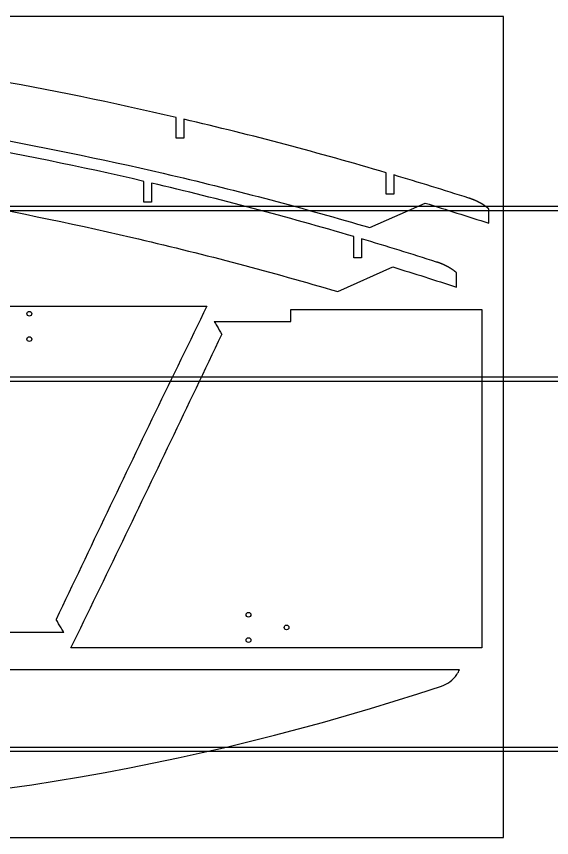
# Model space of a CAD drawing. Header units: inches. Extents: x -1514 to 1282, y -2074 to 286.
# Drawn here: x -1107.01 to -1078.98, y -1612.21 to -1569.21 of the extents above; entities that cross this region are included whole.
import ezdxf

# ---------------------------------------------------------------- set-up
doc = ezdxf.new("R2010")
doc.units = ezdxf.units.IN
doc.header["$LTSCALE"] = 0.1
doc.header["$MEASUREMENT"] = 0
doc.layers.add('pic', color=1, linetype='Continuous')

msp = doc.modelspace()

# ---------------------------------------------------------------- linework, layer by layer
at = {"color": 7, "linetype": 'Continuous', "lineweight": 25}
msp.add_line((-1083.79924, -1603.41523), (-1125.84456, -1603.41523), dxfattribs=at)
for points in [[(-1109.16817, -1575.40292, -0.01309234), (-1099.32206, -1577.4177), (-1098.92822, -1577.50953, -0.01406287), (-1088.49134, -1580.26647), (-1085.60481, -1578.98031, -0.00448816), (-1082.26766, -1580.03549), (-1082.26766, -1579.28097), (-1082.27464, -1579.27493), (-1082.28165, -1579.26892), (-1082.28869, -1579.26294), (-1082.29575, -1579.25698), (-1082.30284, -1579.25106), (-1082.30995, -1579.24516), (-1082.31709, -1579.23929), (-1082.32426, -1579.23345), (-1082.33144, -1579.22764), (-1082.33866, -1579.22185), (-1082.34589, -1579.2161), (-1082.35315, -1579.21037), (-1082.36044, -1579.20467), (-1082.36774, -1579.199), (-1082.37508, -1579.19335), (-1082.38243, -1579.18774), (-1082.38981, -1579.18215), (-1082.39721, -1579.17659), (-1082.40463, -1579.17105), (-1082.41208, -1579.16555), (-1082.41954, -1579.16007), (-1082.42703, -1579.15462), (-1082.43454, -1579.1492), (-1082.44207, -1579.1438), (-1082.44963, -1579.13843), (-1082.4572, -1579.13309), (-1082.4648, -1579.12778), (-1082.47241, -1579.12249), (-1082.48005, -1579.11723), (-1082.4877, -1579.112), (-1082.49538, -1579.1068), (-1082.50308, -1579.10162), (-1082.51079, -1579.09647), (-1082.51852, -1579.09134), (-1082.52628, -1579.08625), (-1082.53405, -1579.08117), (-1082.54184, -1579.07613), (-1082.54965, -1579.07111), (-1082.55748, -1579.06612), (-1082.56532, -1579.06116), (-1082.57318, -1579.05622), (-1082.58106, -1579.05131), (-1082.58896, -1579.04643), (-1082.59688, -1579.04157), (-1082.60481, -1579.03673), (-1082.61276, -1579.03193), (-1082.62072, -1579.02715), (-1082.6287, -1579.0224), (-1082.6367, -1579.01767), (-1082.64471, -1579.01297), (-1082.65274, -1579.00829), (-1082.66078, -1579.00364), (-1082.66884, -1578.99902), (-1082.67691, -1578.99442), (-1082.685, -1578.98985), (-1082.6931, -1578.9853), (-1082.70122, -1578.98078), (-1082.70935, -1578.97628), (-1082.71749, -1578.97181), (-1082.72565, -1578.96737), (-1082.73382, -1578.96295), (-1082.74201, -1578.95855), (-1082.7502, -1578.95419), (-1082.75841, -1578.94984), (-1082.76664, -1578.94552), (-1082.77487, -1578.94123), (-1082.78312, -1578.93696), (-1082.79138, -1578.93272), (-1082.79965, -1578.9285), (-1082.80793, -1578.92431), (-1082.81622, -1578.92014), (-1082.82452, -1578.91599), (-1082.83284, -1578.91188), (-1082.84116, -1578.90778), (-1082.8495, -1578.90371), (-1082.85784, -1578.89967), (-1082.8662, -1578.89565), (-1082.87456, -1578.89165), (-1082.88294, -1578.88768), (-1082.89132, -1578.88373), (-1082.89971, -1578.87981), (-1082.90812, -1578.87591), (-1082.91653, -1578.87203), (-1082.92494, -1578.86818), (-1082.93337, -1578.86436), (-1082.9418, -1578.86055), (-1082.95025, -1578.85677), (-1082.9587, -1578.85302), (-1082.96715, -1578.84929), (-1082.97562, -1578.84558), (-1082.98409, -1578.8419), (-1082.98832, -1578.84007), (-1082.9926, -1578.83822), (-1083.00116, -1578.83455), (-1083.00974, -1578.83091), (-1083.01832, -1578.82729), (-1083.02692, -1578.82369), (-1083.03552, -1578.82011), (-1083.04413, -1578.81656), (-1083.05276, -1578.81303), (-1083.06139, -1578.80953), (-1083.07004, -1578.80604), (-1083.07869, -1578.80258), (-1083.08735, -1578.79915), (-1083.09603, -1578.79574), (-1083.10471, -1578.79235), (-1083.1134, -1578.78898), (-1083.1221, -1578.78564), (-1083.13081, -1578.78232), (-1083.13953, -1578.77903), (-1083.14826, -1578.77576), (-1083.15699, -1578.77251), (-1083.16574, -1578.76928), (-1083.17449, -1578.76608), (-1083.18325, -1578.7629), (-1083.19202, -1578.75975), (-1083.2008, -1578.75662), (-1083.20959, -1578.75351), (-1083.21838, -1578.75042), (-1083.22719, -1578.74736), (-1083.236, -1578.74432), (-1083.24481, -1578.74131), (-1083.25364, -1578.73832), (-1083.26247, -1578.73535), (-1083.27131, -1578.73241), (-1083.28016, -1578.72949), (-1083.28901, -1578.72659), (-1083.29788, -1578.72372), (-1083.30674, -1578.72087, 0.00528386), (-1087.2439, -1577.5069), (-1087.2439, -1578.5069), (-1087.6439, -1578.5069), (-1087.6439, -1577.38865, 0.01406287), (-1098.2439, -1574.58862), (-1098.2439, -1575.58862), (-1098.6439, -1575.58862), (-1098.6439, -1574.49535, 0.01309234), (-1108.6439, -1572.44908)], [(-1110.85907, -1578.74872, -0.01309234), (-1101.01296, -1580.7635), (-1100.61912, -1580.85534, -0.01406287), (-1090.18224, -1583.61228), (-1087.29571, -1582.32612, -0.00448816), (-1083.95856, -1583.3813), (-1083.95856, -1582.62678), (-1083.96554, -1582.62074), (-1083.97255, -1582.61473), (-1083.97959, -1582.60875), (-1083.98665, -1582.60279), (-1083.99374, -1582.59686), (-1084.00085, -1582.59097), (-1084.00799, -1582.5851), (-1084.01516, -1582.57926), (-1084.02234, -1582.57344), (-1084.02956, -1582.56766), (-1084.03679, -1582.5619), (-1084.04405, -1582.55618), (-1084.05134, -1582.55048), (-1084.05864, -1582.5448), (-1084.06598, -1582.53916), (-1084.07333, -1582.53354), (-1084.08071, -1582.52795), (-1084.08811, -1582.52239), (-1084.09553, -1582.51686), (-1084.10298, -1582.51135), (-1084.11044, -1582.50588), (-1084.11793, -1582.50043), (-1084.12544, -1582.495), (-1084.13297, -1582.48961), (-1084.14053, -1582.48424), (-1084.1481, -1582.4789), (-1084.1557, -1582.47359), (-1084.16331, -1582.4683), (-1084.17095, -1582.46304), (-1084.1786, -1582.45781), (-1084.18628, -1582.4526), (-1084.19398, -1582.44743), (-1084.20169, -1582.44227), (-1084.20942, -1582.43715), (-1084.21718, -1582.43205), (-1084.22495, -1582.42698), (-1084.23274, -1582.42194), (-1084.24055, -1582.41692), (-1084.24838, -1582.41193), (-1084.25622, -1582.40697), (-1084.26408, -1582.40203), (-1084.27196, -1582.39712), (-1084.27986, -1582.39223), (-1084.28778, -1582.38737), (-1084.29571, -1582.38254), (-1084.30366, -1582.37774), (-1084.31162, -1582.37296), (-1084.3196, -1582.3682), (-1084.3276, -1582.36348), (-1084.33561, -1582.35877), (-1084.34364, -1582.3541), (-1084.35168, -1582.34945), (-1084.35974, -1582.34482), (-1084.36781, -1582.34023), (-1084.3759, -1582.33565), (-1084.384, -1582.33111), (-1084.39212, -1582.32659), (-1084.40025, -1582.32209), (-1084.40839, -1582.31762), (-1084.41655, -1582.31317), (-1084.42472, -1582.30876), (-1084.43291, -1582.30436), (-1084.4411, -1582.29999), (-1084.44931, -1582.29565), (-1084.45754, -1582.29133), (-1084.46577, -1582.28704), (-1084.47402, -1582.28277), (-1084.48228, -1582.27853), (-1084.49055, -1582.27431), (-1084.49883, -1582.27011), (-1084.50712, -1582.26595), (-1084.51542, -1582.2618), (-1084.52374, -1582.25768), (-1084.53206, -1582.25359), (-1084.5404, -1582.24952), (-1084.54874, -1582.24547), (-1084.5571, -1582.24145), (-1084.56546, -1582.23746), (-1084.57384, -1582.23349), (-1084.58222, -1582.22954), (-1084.59062, -1582.22561), (-1084.59902, -1582.22172), (-1084.60743, -1582.21784), (-1084.61584, -1582.21399), (-1084.62427, -1582.21016), (-1084.6327, -1582.20636), (-1084.64115, -1582.20258), (-1084.6496, -1582.19883), (-1084.65805, -1582.1951), (-1084.66652, -1582.19139), (-1084.67499, -1582.18771), (-1084.67922, -1582.18587), (-1084.6835, -1582.18403), (-1084.69206, -1582.18036), (-1084.70064, -1582.17672), (-1084.70922, -1582.17309), (-1084.71782, -1582.16949), (-1084.72642, -1582.16592), (-1084.73503, -1582.16237), (-1084.74366, -1582.15884), (-1084.75229, -1582.15533), (-1084.76094, -1582.15185), (-1084.76959, -1582.14839), (-1084.77825, -1582.14496), (-1084.78693, -1582.14154), (-1084.79561, -1582.13816), (-1084.8043, -1582.13479), (-1084.813, -1582.13145), (-1084.82171, -1582.12813), (-1084.83043, -1582.12483), (-1084.83916, -1582.12156), (-1084.84789, -1582.11831), (-1084.85664, -1582.11509), (-1084.86539, -1582.11189), (-1084.87415, -1582.10871), (-1084.88292, -1582.10556), (-1084.8917, -1582.10242), (-1084.90049, -1582.09932), (-1084.90928, -1582.09623), (-1084.91809, -1582.09317), (-1084.9269, -1582.09013), (-1084.93571, -1582.08712), (-1084.94454, -1582.08413), (-1084.95337, -1582.08116), (-1084.96221, -1582.07822), (-1084.97106, -1582.0753), (-1084.97991, -1582.0724), (-1084.98878, -1582.06952), (-1084.99764, -1582.06667, 0.00528386), (-1088.9348, -1580.85271), (-1088.9348, -1581.85271), (-1089.3348, -1581.85271), (-1089.3348, -1580.73446, 0.01406287), (-1099.9348, -1577.93443), (-1099.9348, -1578.93443), (-1100.3348, -1578.93443), (-1100.3348, -1577.84116, 0.01309234), (-1110.3348, -1575.79489)]]:
    msp.add_lwpolyline(points, format="xyb", dxfattribs=at)
for points in [[(-1118.56108, -1584.3767), (-1097.03417, -1584.3767), (-1097.20407, -1584.72492), (-1097.3739, -1585.07319), (-1097.54364, -1585.42149), (-1097.7133, -1585.76982), (-1097.88289, -1586.1182), (-1098.05239, -1586.46662), (-1098.22182, -1586.81507), (-1098.39117, -1587.16356), (-1098.56044, -1587.51209), (-1098.72963, -1587.86066), (-1098.89874, -1588.20927), (-1099.06777, -1588.55792), (-1099.23672, -1588.9066), (-1099.40559, -1589.25533), (-1099.57438, -1589.60409), (-1099.74309, -1589.95289), (-1099.91172, -1590.30173), (-1100.08027, -1590.6506), (-1100.24875, -1590.99952), (-1100.41714, -1591.34847), (-1100.58546, -1591.69746), (-1100.7537, -1592.04649), (-1100.92186, -1592.39556), (-1101.08995, -1592.74466), (-1101.25795, -1593.0938), (-1101.42589, -1593.44298), (-1101.59374, -1593.7922), (-1101.76152, -1594.14145), (-1101.92922, -1594.49073), (-1102.09684, -1594.84006), (-1102.26439, -1595.18942), (-1102.43187, -1595.53881), (-1102.59927, -1595.88824), (-1102.7666, -1596.23771), (-1102.93385, -1596.58721), (-1103.10103, -1596.93675), (-1103.26813, -1597.28632), (-1103.43517, -1597.63593), (-1103.60212, -1597.98557), (-1103.76901, -1598.33525), (-1103.93583, -1598.68496), (-1104.10257, -1599.03471), (-1104.26924, -1599.38449), (-1104.43584, -1599.7343), (-1104.60237, -1600.08415), (-1104.76883, -1600.43403), (-1104.93522, -1600.78394)], [(-1096.65496, -1585.17458), (-1092.62837, -1585.17458), (-1092.62837, -1584.56058), (-1082.62837, -1584.56058), (-1082.62837, -1602.26058), (-1104.15529, -1602.26058), (-1103.98538, -1601.91235), (-1103.81556, -1601.56409), (-1103.64582, -1601.21579), (-1103.47615, -1600.86746), (-1103.30657, -1600.51908), (-1103.13706, -1600.17066), (-1102.96764, -1599.82221), (-1102.79829, -1599.47372), (-1102.62902, -1599.12519), (-1102.45983, -1598.77662), (-1102.29072, -1598.42801), (-1102.12169, -1598.07936), (-1101.95274, -1597.73068), (-1101.78387, -1597.38195), (-1101.61508, -1597.03319), (-1101.44637, -1596.68439), (-1101.27774, -1596.33555), (-1101.10918, -1595.98667), (-1100.94071, -1595.63776), (-1100.77231, -1595.28881), (-1100.604, -1594.93981), (-1100.43576, -1594.59079), (-1100.26759, -1594.24172), (-1100.09951, -1593.89262), (-1099.9315, -1593.54348), (-1099.76357, -1593.1943), (-1099.59572, -1592.84508), (-1099.42794, -1592.49583), (-1099.26024, -1592.14654), (-1099.09261, -1591.79722), (-1098.92506, -1591.44786), (-1098.75759, -1591.09847), (-1098.59019, -1590.74903), (-1098.42286, -1590.39957), (-1098.25561, -1590.05006), (-1098.08843, -1589.70053), (-1097.92133, -1589.35095), (-1097.75429, -1589.00135), (-1097.58733, -1588.6517), (-1097.42045, -1588.30203), (-1097.25363, -1587.95232), (-1097.08689, -1587.60257), (-1096.92021, -1587.25279), (-1096.75361, -1586.90298), (-1096.58708, -1586.55313), (-1096.42062, -1586.20325), (-1096.25423, -1585.85333)], [(-1104.5345, -1601.4627), (-1108.56108, -1601.4627)]]:
    msp.add_lwpolyline(points, dxfattribs=at)
for centre in [(-1106.33593, -1584.77354), (-1106.33593, -1586.1017), (-1094.85353, -1600.53558), (-1092.85953, -1601.19966), (-1094.85353, -1601.86374)]:
    msp.add_circle(centre, 0.125, dxfattribs=at)
msp.add_arc((-1125.64505, -1481.41523), 129.486, 270, 288.4123811, dxfattribs=at)
for points, knots in [([(-1096.65496, -1585.17458), (-1096.6091, -1585.25226), (-1096.56324, -1585.32993), (-1096.51738, -1585.40761), (-1096.42967, -1585.55619), (-1096.34195, -1585.70476), (-1096.25423, -1585.85334)], [0, 0, 0, 0, 0.0068735567, 0.0068735567, 0.0068735567, 0.0200208087, 0.0200208087, 0.0200208087, 0.0200208087]), ([(-1104.5345, -1601.4627), (-1104.58036, -1601.38502), (-1104.62622, -1601.30734), (-1104.67207, -1601.22967), (-1104.75979, -1601.08109), (-1104.8475, -1600.93251), (-1104.93522, -1600.78394)], [0, 0, 0, 0, 0.0068735567, 0.0068735567, 0.0068735567, 0.0200208087, 0.0200208087, 0.0200208087, 0.0200208087]), ([(-1084.74636, -1604.27255), (-1084.58848, -1604.21999), (-1084.43715, -1604.14135), (-1084.3034, -1604.04234), (-1084.16065, -1603.93666), (-1084.03418, -1603.80488), (-1083.93447, -1603.6579), (-1083.88249, -1603.58127), (-1083.83706, -1603.49976), (-1083.79924, -1603.41523)], [0, 0, 0, 0, 0.0126800394, 0.0126800394, 0.0126800394, 0.0262377657, 0.0262377657, 0.0262377657, 0.0332329056, 0.0332329056, 0.0332329056, 0.0332329056])]:
    msp.add_open_spline(points, degree=3, knots=knots, dxfattribs=at)
at = {"layer": 'pic', "color": 1}
msp.add_lwpolyline([(-1195.00188, -1612.20503), (-1081.50188, -1612.20503), (-1081.50188, -1569.20503), (-1195.00188, -1569.20503)], close=True, dxfattribs=at)
at = {"layer": 'pic'}
for points in [[(-1200.42527, -1579.36296), (-1070.42527, -1579.36296), (-1070.42527, -1579.16296), (-1200.42527, -1579.16296)], [(-1200.42527, -1588.29659), (-1070.42527, -1588.29659), (-1070.42527, -1588.09659), (-1200.42527, -1588.09659)], [(-1200.42527, -1607.68449), (-1070.42527, -1607.68449), (-1070.42527, -1607.48449), (-1200.42527, -1607.48449)]]:
    msp.add_lwpolyline(points, close=True, dxfattribs=at)

doc.saveas('drawing.dxf')
